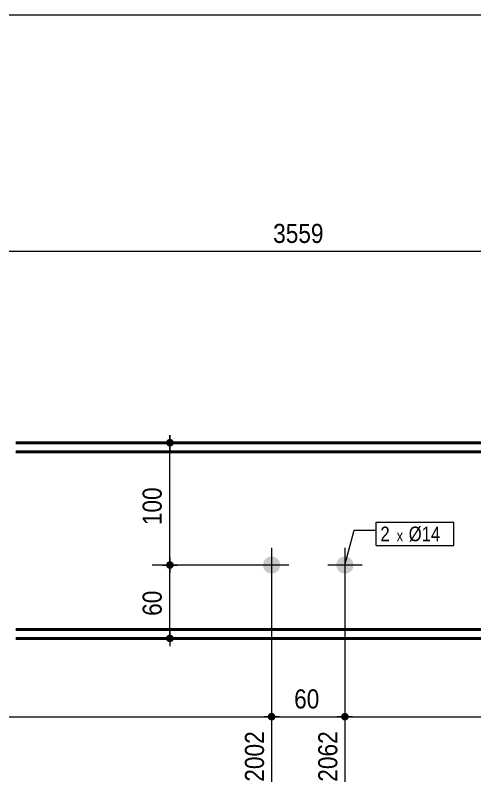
# Model space of a CAD drawing. Header units: millimetres. Extents: x 2 to 287, y 5 to 195.
# Drawn here: x 102.6 to 165.3, y 90.6 to 195 of the extents above; entities that cross this region are included whole.
import ezdxf

# ---------------------------------------------------------------- set-up
doc = ezdxf.new("R2010")
doc.units = ezdxf.units.MM
for name, color, linetype, lineweight in [('Boulon', 7, 'Continuous', 0), ('Cotation', 7, 'Continuous', 0), ('Désignation boulon', 3, 'Continuous', 0), ('Feuille dessin', 5, 'Continuous', 0), ('Piece', 2, 'Continuous', 0)]:
    doc.layers.add(name, color=color, linetype=linetype, lineweight=lineweight)
doc.styles.add('ARIAL', font='ARIAL.TTF')
doc.styles.add('COMIC_SANS_MS', font='COMIC.TTF')

# ---------------------------------------------------------------- blocks, each defined once
blk = doc.blocks.new('*A1')
at = {"layer": 'Boulon'}
for points in [[(137.59, 121.25), (137.62, 121.25), (137.64, 121.25), (137.67, 121.24), (137.7, 121.24), (137.73, 121.24), (137.76, 121.23), (137.79, 121.23), (137.81, 121.22), (137.84, 121.22), (137.87, 121.21), (137.9, 121.2), (137.92, 121.19), (137.95, 121.18), (137.98, 121.17), (138, 121.16), (138.03, 121.15), (138.06, 121.14), (138.08, 121.13), (138.11, 121.11), (138.13, 121.1), (138.16, 121.08), (138.18, 121.07), (138.21, 121.05), (138.23, 121.04), (138.25, 121.02), (138.28, 121), (138.3, 120.99), (138.32, 120.97), (138.34, 120.95), (138.36, 120.93), (138.38, 120.91), (138.4, 120.89), (138.42, 120.87), (138.44, 120.85), (138.46, 120.82), (138.48, 120.8), (138.5, 120.78), (138.51, 120.76), (138.53, 120.73), (138.54, 120.71), (138.56, 120.68), (138.57, 120.66), (138.59, 120.63), (138.6, 120.61), (138.61, 120.58), (138.62, 120.56), (138.64, 120.53), (138.65, 120.5), (138.66, 120.48), (138.67, 120.45), (138.67, 120.42), (138.68, 120.39), (138.69, 120.37), (138.7, 120.34), (138.7, 120.31), (138.71, 120.28), (138.71, 120.25), (138.72, 120.23), (138.72, 120.2), (138.72, 120.17), (138.72, 120.14), (138.72, 120.11), (138.72, 120.08), (138.72, 120.06), (138.72, 120.03), (138.72, 120), (138.72, 119.97), (138.72, 119.94), (138.71, 119.91), (138.71, 119.88), (138.7, 119.86), (138.7, 119.83), (138.69, 119.8), (138.68, 119.77), (138.67, 119.75), (138.67, 119.72), (138.66, 119.69), (138.65, 119.66), (138.64, 119.64), (138.62, 119.61), (138.61, 119.58), (138.6, 119.56), (138.59, 119.53), (138.57, 119.51), (138.56, 119.48), (138.54, 119.46), (138.53, 119.44), (138.51, 119.41), (138.5, 119.39), (138.48, 119.37), (138.46, 119.34), (138.44, 119.32), (138.42, 119.3), (138.4, 119.28), (138.38, 119.26), (138.36, 119.24), (138.34, 119.22), (138.32, 119.2), (138.3, 119.18), (138.28, 119.16), (138.25, 119.15), (138.23, 119.13), (138.21, 119.11), (138.18, 119.1), (138.16, 119.08), (138.13, 119.07), (138.11, 119.05), (138.08, 119.04), (138.06, 119.03), (138.03, 119.02), (138, 119.01), (137.98, 119), (137.95, 118.99), (137.92, 118.98), (137.9, 118.97), (137.87, 118.96), (137.84, 118.95), (137.81, 118.95), (137.79, 118.94), (137.76, 118.93), (137.73, 118.93), (137.7, 118.93), (137.67, 118.92), (137.64, 118.92), (137.62, 118.92), (137.59, 118.92), (137.56, 118.92), (137.53, 118.92), (137.5, 118.92), (137.47, 118.92), (137.44, 118.92), (137.42, 118.93), (137.39, 118.93), (137.36, 118.93), (137.33, 118.94), (137.3, 118.95), (137.27, 118.95), (137.25, 118.96), (137.22, 118.97), (137.19, 118.98), (137.17, 118.99), (137.14, 119), (137.11, 119.01), (137.09, 119.02), (137.06, 119.03), (137.03, 119.04), (137.01, 119.05), (136.98, 119.07), (136.96, 119.08), (136.93, 119.1), (136.91, 119.11), (136.89, 119.13), (136.86, 119.15), (136.84, 119.16), (136.82, 119.18), (136.8, 119.2), (136.77, 119.22), (136.75, 119.24), (136.73, 119.26), (136.71, 119.28), (136.69, 119.3), (136.67, 119.32), (136.66, 119.34), (136.64, 119.37), (136.62, 119.39), (136.6, 119.41), (136.59, 119.44), (136.57, 119.46), (136.56, 119.48), (136.54, 119.51), (136.53, 119.53), (136.52, 119.56), (136.5, 119.58), (136.49, 119.61), (136.48, 119.64), (136.47, 119.66), (136.46, 119.69), (136.45, 119.72), (136.44, 119.75), (136.43, 119.77), (136.43, 119.8), (136.42, 119.83), (136.41, 119.86), (136.41, 119.88), (136.4, 119.91), (136.4, 119.94), (136.4, 119.97), (136.39, 120), (136.39, 120.03), (136.39, 120.06), (136.39, 120.08), (136.39, 120.11), (136.39, 120.14), (136.39, 120.17), (136.4, 120.2), (136.4, 120.23), (136.4, 120.25), (136.41, 120.28), (136.41, 120.31), (136.42, 120.34), (136.43, 120.37), (136.43, 120.39), (136.44, 120.42), (136.45, 120.45), (136.46, 120.48), (136.47, 120.5), (136.48, 120.53), (136.49, 120.56), (136.5, 120.58), (136.52, 120.61), (136.53, 120.63), (136.54, 120.66), (136.56, 120.68), (136.57, 120.71), (136.59, 120.73), (136.6, 120.76), (136.62, 120.78), (136.64, 120.8), (136.66, 120.82), (136.67, 120.85), (136.69, 120.87), (136.71, 120.89), (136.73, 120.91), (136.75, 120.93), (136.77, 120.95), (136.8, 120.97), (136.82, 120.99), (136.84, 121), (136.86, 121.02), (136.89, 121.04), (136.91, 121.05), (136.93, 121.07), (136.96, 121.08), (136.98, 121.1), (137.01, 121.11), (137.03, 121.13), (137.06, 121.14), (137.09, 121.15), (137.11, 121.16), (137.14, 121.17), (137.17, 121.18), (137.19, 121.19), (137.22, 121.2), (137.25, 121.21), (137.27, 121.22), (137.3, 121.22), (137.33, 121.23), (137.36, 121.23), (137.39, 121.24), (137.42, 121.24), (137.44, 121.24), (137.47, 121.25), (137.5, 121.25), (137.53, 121.25), (137.56, 121.25)], [(147.59, 121.25), (147.62, 121.25), (147.64, 121.25), (147.67, 121.24), (147.7, 121.24), (147.73, 121.24), (147.76, 121.23), (147.79, 121.23), (147.81, 121.22), (147.84, 121.22), (147.87, 121.21), (147.9, 121.2), (147.92, 121.19), (147.95, 121.18), (147.98, 121.17), (148, 121.16), (148.03, 121.15), (148.06, 121.14), (148.08, 121.13), (148.11, 121.11), (148.13, 121.1), (148.16, 121.08), (148.18, 121.07), (148.21, 121.05), (148.23, 121.04), (148.25, 121.02), (148.28, 121), (148.3, 120.99), (148.32, 120.97), (148.34, 120.95), (148.36, 120.93), (148.38, 120.91), (148.4, 120.89), (148.42, 120.87), (148.44, 120.85), (148.46, 120.82), (148.48, 120.8), (148.5, 120.78), (148.51, 120.76), (148.53, 120.73), (148.54, 120.71), (148.56, 120.68), (148.57, 120.66), (148.59, 120.63), (148.6, 120.61), (148.61, 120.58), (148.62, 120.56), (148.64, 120.53), (148.65, 120.5), (148.66, 120.48), (148.67, 120.45), (148.67, 120.42), (148.68, 120.39), (148.69, 120.37), (148.7, 120.34), (148.7, 120.31), (148.71, 120.28), (148.71, 120.25), (148.72, 120.23), (148.72, 120.2), (148.72, 120.17), (148.72, 120.14), (148.72, 120.11), (148.72, 120.08), (148.72, 120.06), (148.72, 120.03), (148.72, 120), (148.72, 119.97), (148.72, 119.94), (148.71, 119.91), (148.71, 119.88), (148.7, 119.86), (148.7, 119.83), (148.69, 119.8), (148.68, 119.77), (148.67, 119.75), (148.67, 119.72), (148.66, 119.69), (148.65, 119.66), (148.64, 119.64), (148.62, 119.61), (148.61, 119.58), (148.6, 119.56), (148.59, 119.53), (148.57, 119.51), (148.56, 119.48), (148.54, 119.46), (148.53, 119.44), (148.51, 119.41), (148.5, 119.39), (148.48, 119.37), (148.46, 119.34), (148.44, 119.32), (148.42, 119.3), (148.4, 119.28), (148.38, 119.26), (148.36, 119.24), (148.34, 119.22), (148.32, 119.2), (148.3, 119.18), (148.28, 119.16), (148.25, 119.15), (148.23, 119.13), (148.21, 119.11), (148.18, 119.1), (148.16, 119.08), (148.13, 119.07), (148.11, 119.05), (148.08, 119.04), (148.06, 119.03), (148.03, 119.02), (148, 119.01), (147.98, 119), (147.95, 118.99), (147.92, 118.98), (147.9, 118.97), (147.87, 118.96), (147.84, 118.95), (147.81, 118.95), (147.79, 118.94), (147.76, 118.93), (147.73, 118.93), (147.7, 118.93), (147.67, 118.92), (147.64, 118.92), (147.62, 118.92), (147.59, 118.92), (147.56, 118.92), (147.53, 118.92), (147.5, 118.92), (147.47, 118.92), (147.44, 118.92), (147.42, 118.93), (147.39, 118.93), (147.36, 118.93), (147.33, 118.94), (147.3, 118.95), (147.27, 118.95), (147.25, 118.96), (147.22, 118.97), (147.19, 118.98), (147.17, 118.99), (147.14, 119), (147.11, 119.01), (147.09, 119.02), (147.06, 119.03), (147.03, 119.04), (147.01, 119.05), (146.98, 119.07), (146.96, 119.08), (146.93, 119.1), (146.91, 119.11), (146.89, 119.13), (146.86, 119.15), (146.84, 119.16), (146.82, 119.18), (146.8, 119.2), (146.77, 119.22), (146.75, 119.24), (146.73, 119.26), (146.71, 119.28), (146.69, 119.3), (146.67, 119.32), (146.66, 119.34), (146.64, 119.37), (146.62, 119.39), (146.6, 119.41), (146.59, 119.44), (146.57, 119.46), (146.56, 119.48), (146.54, 119.51), (146.53, 119.53), (146.52, 119.56), (146.5, 119.58), (146.49, 119.61), (146.48, 119.64), (146.47, 119.66), (146.46, 119.69), (146.45, 119.72), (146.44, 119.75), (146.43, 119.77), (146.43, 119.8), (146.42, 119.83), (146.41, 119.86), (146.41, 119.88), (146.4, 119.91), (146.4, 119.94), (146.4, 119.97), (146.39, 120), (146.39, 120.03), (146.39, 120.06), (146.39, 120.08), (146.39, 120.11), (146.39, 120.14), (146.39, 120.17), (146.4, 120.2), (146.4, 120.23), (146.4, 120.25), (146.41, 120.28), (146.41, 120.31), (146.42, 120.34), (146.43, 120.37), (146.43, 120.39), (146.44, 120.42), (146.45, 120.45), (146.46, 120.48), (146.47, 120.5), (146.48, 120.53), (146.49, 120.56), (146.5, 120.58), (146.52, 120.61), (146.53, 120.63), (146.54, 120.66), (146.56, 120.68), (146.57, 120.71), (146.59, 120.73), (146.6, 120.76), (146.62, 120.78), (146.64, 120.8), (146.66, 120.82), (146.67, 120.85), (146.69, 120.87), (146.71, 120.89), (146.73, 120.91), (146.75, 120.93), (146.77, 120.95), (146.8, 120.97), (146.82, 120.99), (146.84, 121), (146.86, 121.02), (146.89, 121.04), (146.91, 121.05), (146.93, 121.07), (146.96, 121.08), (146.98, 121.1), (147.01, 121.11), (147.03, 121.13), (147.06, 121.14), (147.09, 121.15), (147.11, 121.16), (147.14, 121.17), (147.17, 121.18), (147.19, 121.19), (147.22, 121.2), (147.25, 121.21), (147.27, 121.22), (147.3, 121.22), (147.33, 121.23), (147.36, 121.23), (147.39, 121.24), (147.42, 121.24), (147.44, 121.24), (147.47, 121.25), (147.5, 121.25), (147.53, 121.25), (147.56, 121.25)]]:
    blk.add_hatch(color=256, dxfattribs=at).paths.add_polyline_path(points, flags=17)
at = {"layer": 'Boulon', "linetype": 'Continuous', "lineweight": 0}
for p, q in [((137.56, 122.42), (137.56, 117.75)), ((147.56, 122.42), (147.56, 117.75)), ((139.89, 120.08), (135.22, 120.08)), ((149.89, 120.08), (145.22, 120.08))]:
    blk.add_line(p, q, dxfattribs=at)
blk = doc.blocks.new('*A4')
at = {"layer": 'Piece', "color": 2, "linetype": 'Continuous', "lineweight": 40}
for p, q in [((182.475, 136.750443), (102.641666, 136.750443)), ((102.641666, 135.517109), (182.475, 135.517109)), ((182.475, 111.317109), (102.641666, 111.317109)), ((102.641666, 110.083776), (182.475, 110.083776))]:
    blk.add_line(p, q, dxfattribs=at)
blk = doc.blocks.new('*A5')
at = {"layer": 'Feuille dessin', "linetype": 'Continuous', "lineweight": 0}
blk.add_line((282, 195), (5, 195), dxfattribs=at)
blk = doc.blocks.new('*A10')
at = {"layer": 'Cotation'}
for points in [[(123.65, 119.56), (123.63, 119.57), (123.6, 119.57), (123.58, 119.57), (123.55, 119.58), (123.53, 119.59), (123.5, 119.59), (123.48, 119.6), (123.46, 119.61), (123.43, 119.63), (123.41, 119.64), (123.39, 119.65), (123.37, 119.67), (123.35, 119.68), (123.33, 119.7), (123.31, 119.72), (123.29, 119.73), (123.28, 119.75), (123.26, 119.77), (123.25, 119.79), (123.23, 119.82), (123.22, 119.84), (123.21, 119.86), (123.2, 119.88), (123.19, 119.91), (123.18, 119.93), (123.18, 119.96), (123.17, 119.98), (123.17, 120.01), (123.16, 120.03), (123.16, 120.06), (123.16, 120.08), (123.16, 120.11), (123.16, 120.13), (123.17, 120.16), (123.17, 120.19), (123.18, 120.21), (123.18, 120.23), (123.19, 120.26), (123.2, 120.28), (123.21, 120.31), (123.22, 120.33), (123.23, 120.35), (123.25, 120.37), (123.26, 120.39), (123.28, 120.41), (123.29, 120.43), (123.31, 120.45), (123.33, 120.47), (123.35, 120.49), (123.37, 120.5), (123.39, 120.52), (123.41, 120.53), (123.43, 120.54), (123.46, 120.55), (123.48, 120.56), (123.5, 120.57), (123.53, 120.58), (123.55, 120.59), (123.58, 120.59), (123.6, 120.6), (123.63, 120.6), (123.65, 120.6), (123.68, 120.6), (123.71, 120.6), (123.73, 120.6), (123.76, 120.6), (123.78, 120.59), (123.81, 120.59), (123.83, 120.58), (123.86, 120.57), (123.88, 120.56), (123.9, 120.55), (123.93, 120.54), (123.95, 120.53), (123.97, 120.52), (123.99, 120.5), (124.01, 120.49), (124.03, 120.47), (124.05, 120.45), (124.07, 120.43), (124.08, 120.41), (124.1, 120.39), (124.11, 120.37), (124.13, 120.35), (124.14, 120.33), (124.15, 120.31), (124.16, 120.28), (124.17, 120.26), (124.18, 120.23), (124.18, 120.21), (124.19, 120.19), (124.19, 120.16), (124.2, 120.13), (124.2, 120.11), (124.2, 120.08), (124.2, 120.06), (124.2, 120.03), (124.19, 120.01), (124.19, 119.98), (124.18, 119.96), (124.18, 119.93), (124.17, 119.91), (124.16, 119.88), (124.15, 119.86), (124.14, 119.84), (124.13, 119.82), (124.11, 119.79), (124.1, 119.77), (124.08, 119.75), (124.07, 119.73), (124.05, 119.72), (124.03, 119.7), (124.01, 119.68), (123.99, 119.67), (123.97, 119.65), (123.95, 119.64), (123.93, 119.63), (123.9, 119.61), (123.88, 119.6), (123.86, 119.59), (123.83, 119.59), (123.81, 119.58), (123.78, 119.57), (123.76, 119.57), (123.73, 119.57), (123.71, 119.56), (123.68, 119.56)], [(123.65, 109.56), (123.63, 109.57), (123.6, 109.57), (123.58, 109.57), (123.55, 109.58), (123.53, 109.59), (123.5, 109.59), (123.48, 109.6), (123.46, 109.61), (123.43, 109.63), (123.41, 109.64), (123.39, 109.65), (123.37, 109.67), (123.35, 109.68), (123.33, 109.7), (123.31, 109.72), (123.29, 109.73), (123.28, 109.75), (123.26, 109.77), (123.25, 109.79), (123.23, 109.82), (123.22, 109.84), (123.21, 109.86), (123.2, 109.88), (123.19, 109.91), (123.18, 109.93), (123.18, 109.96), (123.17, 109.98), (123.17, 110.01), (123.16, 110.03), (123.16, 110.06), (123.16, 110.08), (123.16, 110.11), (123.16, 110.13), (123.17, 110.16), (123.17, 110.19), (123.18, 110.21), (123.18, 110.23), (123.19, 110.26), (123.2, 110.28), (123.21, 110.31), (123.22, 110.33), (123.23, 110.35), (123.25, 110.37), (123.26, 110.39), (123.28, 110.41), (123.29, 110.43), (123.31, 110.45), (123.33, 110.47), (123.35, 110.49), (123.37, 110.5), (123.39, 110.52), (123.41, 110.53), (123.43, 110.54), (123.46, 110.55), (123.48, 110.56), (123.5, 110.57), (123.53, 110.58), (123.55, 110.59), (123.58, 110.59), (123.6, 110.6), (123.63, 110.6), (123.65, 110.6), (123.68, 110.6), (123.71, 110.6), (123.73, 110.6), (123.76, 110.6), (123.78, 110.59), (123.81, 110.59), (123.83, 110.58), (123.86, 110.57), (123.88, 110.56), (123.9, 110.55), (123.93, 110.54), (123.95, 110.53), (123.97, 110.52), (123.99, 110.5), (124.01, 110.49), (124.03, 110.47), (124.05, 110.45), (124.07, 110.43), (124.08, 110.41), (124.1, 110.39), (124.11, 110.37), (124.13, 110.35), (124.14, 110.33), (124.15, 110.31), (124.16, 110.28), (124.17, 110.26), (124.18, 110.23), (124.18, 110.21), (124.19, 110.19), (124.19, 110.16), (124.2, 110.13), (124.2, 110.11), (124.2, 110.08), (124.2, 110.06), (124.2, 110.03), (124.19, 110.01), (124.19, 109.98), (124.18, 109.96), (124.18, 109.93), (124.17, 109.91), (124.16, 109.88), (124.15, 109.86), (124.14, 109.84), (124.13, 109.82), (124.11, 109.79), (124.1, 109.77), (124.08, 109.75), (124.07, 109.73), (124.05, 109.72), (124.03, 109.7), (124.01, 109.68), (123.99, 109.67), (123.97, 109.65), (123.95, 109.64), (123.93, 109.63), (123.9, 109.61), (123.88, 109.6), (123.86, 109.59), (123.83, 109.59), (123.81, 109.58), (123.78, 109.57), (123.76, 109.57), (123.73, 109.57), (123.71, 109.56), (123.68, 109.56)]]:
    blk.add_hatch(color=256, dxfattribs=at).paths.add_polyline_path(points, flags=17)
at = {"layer": 'Cotation', "linetype": 'Continuous', "lineweight": 0}
for p, q in [((123.68, 121.12), (123.68, 119.04)), ((123.68, 120.08), (123.68, 121.12)), ((136.56, 120.08), (121.26, 120.08)), ((122.64, 120.08), (124.72, 120.08)), ((123.68, 110.08), (123.68, 120.08)), ((123.68, 111.12), (123.68, 109.04)), ((136.56, 110.08), (121.26, 110.08)), ((122.64, 110.08), (124.72, 110.08)), ((123.68, 110.08), (123.68, 109.04))]:
    blk.add_line(p, q, dxfattribs=at)
at = {"layer": 'Cotation'}
for p in [(123.68, 120.08), (123.68, 110.08)]:
    blk.add_point(p, dxfattribs=at)
at = {"layer": 'Cotation', "style": 'ARIAL', "width": 0.85}
blk.add_text('60', height=2.6, rotation=90.0002, dxfattribs=at).set_placement((122.56, 113.16))
blk = doc.blocks.new('*A11')
at = {"layer": 'Cotation'}
for points in [[(123.65, 136.23), (123.63, 136.23), (123.6, 136.24), (123.58, 136.24), (123.55, 136.25), (123.53, 136.25), (123.5, 136.26), (123.48, 136.27), (123.46, 136.28), (123.43, 136.29), (123.41, 136.3), (123.39, 136.32), (123.37, 136.33), (123.35, 136.35), (123.33, 136.37), (123.31, 136.38), (123.29, 136.4), (123.28, 136.42), (123.26, 136.44), (123.25, 136.46), (123.23, 136.48), (123.22, 136.51), (123.21, 136.53), (123.2, 136.55), (123.19, 136.58), (123.18, 136.6), (123.18, 136.62), (123.17, 136.65), (123.17, 136.67), (123.16, 136.7), (123.16, 136.72), (123.16, 136.75), (123.16, 136.78), (123.16, 136.8), (123.17, 136.83), (123.17, 136.85), (123.18, 136.88), (123.18, 136.9), (123.19, 136.93), (123.2, 136.95), (123.21, 136.97), (123.22, 137), (123.23, 137.02), (123.25, 137.04), (123.26, 137.06), (123.28, 137.08), (123.29, 137.1), (123.31, 137.12), (123.33, 137.14), (123.35, 137.15), (123.37, 137.17), (123.39, 137.18), (123.41, 137.2), (123.43, 137.21), (123.46, 137.22), (123.48, 137.23), (123.5, 137.24), (123.53, 137.25), (123.55, 137.25), (123.58, 137.26), (123.6, 137.26), (123.63, 137.27), (123.65, 137.27), (123.68, 137.27), (123.71, 137.27), (123.73, 137.27), (123.76, 137.26), (123.78, 137.26), (123.81, 137.25), (123.83, 137.25), (123.86, 137.24), (123.88, 137.23), (123.9, 137.22), (123.93, 137.21), (123.95, 137.2), (123.97, 137.18), (123.99, 137.17), (124.01, 137.15), (124.03, 137.14), (124.05, 137.12), (124.07, 137.1), (124.08, 137.08), (124.1, 137.06), (124.11, 137.04), (124.13, 137.02), (124.14, 137), (124.15, 136.97), (124.16, 136.95), (124.17, 136.93), (124.18, 136.9), (124.18, 136.88), (124.19, 136.85), (124.19, 136.83), (124.2, 136.8), (124.2, 136.78), (124.2, 136.75), (124.2, 136.72), (124.2, 136.7), (124.19, 136.67), (124.19, 136.65), (124.18, 136.62), (124.18, 136.6), (124.17, 136.58), (124.16, 136.55), (124.15, 136.53), (124.14, 136.51), (124.13, 136.48), (124.11, 136.46), (124.1, 136.44), (124.08, 136.42), (124.07, 136.4), (124.05, 136.38), (124.03, 136.37), (124.01, 136.35), (123.99, 136.33), (123.97, 136.32), (123.95, 136.3), (123.93, 136.29), (123.9, 136.28), (123.88, 136.27), (123.86, 136.26), (123.83, 136.25), (123.81, 136.25), (123.78, 136.24), (123.76, 136.24), (123.73, 136.23), (123.71, 136.23), (123.68, 136.23)], [(123.65, 119.56), (123.63, 119.57), (123.6, 119.57), (123.58, 119.57), (123.55, 119.58), (123.53, 119.59), (123.5, 119.59), (123.48, 119.6), (123.46, 119.61), (123.43, 119.63), (123.41, 119.64), (123.39, 119.65), (123.37, 119.67), (123.35, 119.68), (123.33, 119.7), (123.31, 119.72), (123.29, 119.73), (123.28, 119.75), (123.26, 119.77), (123.25, 119.79), (123.23, 119.82), (123.22, 119.84), (123.21, 119.86), (123.2, 119.88), (123.19, 119.91), (123.18, 119.93), (123.18, 119.96), (123.17, 119.98), (123.17, 120.01), (123.16, 120.03), (123.16, 120.06), (123.16, 120.08), (123.16, 120.11), (123.16, 120.13), (123.17, 120.16), (123.17, 120.19), (123.18, 120.21), (123.18, 120.23), (123.19, 120.26), (123.2, 120.28), (123.21, 120.31), (123.22, 120.33), (123.23, 120.35), (123.25, 120.37), (123.26, 120.39), (123.28, 120.41), (123.29, 120.43), (123.31, 120.45), (123.33, 120.47), (123.35, 120.49), (123.37, 120.5), (123.39, 120.52), (123.41, 120.53), (123.43, 120.54), (123.46, 120.55), (123.48, 120.56), (123.5, 120.57), (123.53, 120.58), (123.55, 120.59), (123.58, 120.59), (123.6, 120.6), (123.63, 120.6), (123.65, 120.6), (123.68, 120.6), (123.71, 120.6), (123.73, 120.6), (123.76, 120.6), (123.78, 120.59), (123.81, 120.59), (123.83, 120.58), (123.86, 120.57), (123.88, 120.56), (123.9, 120.55), (123.93, 120.54), (123.95, 120.53), (123.97, 120.52), (123.99, 120.5), (124.01, 120.49), (124.03, 120.47), (124.05, 120.45), (124.07, 120.43), (124.08, 120.41), (124.1, 120.39), (124.11, 120.37), (124.13, 120.35), (124.14, 120.33), (124.15, 120.31), (124.16, 120.28), (124.17, 120.26), (124.18, 120.23), (124.18, 120.21), (124.19, 120.19), (124.19, 120.16), (124.2, 120.13), (124.2, 120.11), (124.2, 120.08), (124.2, 120.06), (124.2, 120.03), (124.19, 120.01), (124.19, 119.98), (124.18, 119.96), (124.18, 119.93), (124.17, 119.91), (124.16, 119.88), (124.15, 119.86), (124.14, 119.84), (124.13, 119.82), (124.11, 119.79), (124.1, 119.77), (124.08, 119.75), (124.07, 119.73), (124.05, 119.72), (124.03, 119.7), (124.01, 119.68), (123.99, 119.67), (123.97, 119.65), (123.95, 119.64), (123.93, 119.63), (123.9, 119.61), (123.88, 119.6), (123.86, 119.59), (123.83, 119.59), (123.81, 119.58), (123.78, 119.57), (123.76, 119.57), (123.73, 119.57), (123.71, 119.56), (123.68, 119.56)]]:
    blk.add_hatch(color=256, dxfattribs=at).paths.add_polyline_path(points, flags=17)
at = {"layer": 'Cotation', "linetype": 'Continuous', "lineweight": 0}
for p, q in [((123.68, 137.79), (123.68, 135.71)), ((123.68, 136.75), (123.68, 137.79)), ((136.56, 136.75), (121.26, 136.75)), ((122.64, 136.75), (124.72, 136.75)), ((123.68, 120.08), (123.68, 136.75)), ((123.68, 121.12), (123.68, 119.04)), ((136.56, 120.08), (121.26, 120.08)), ((122.64, 120.08), (124.72, 120.08)), ((123.68, 120.08), (123.68, 119.04))]:
    blk.add_line(p, q, dxfattribs=at)
at = {"layer": 'Cotation'}
for p in [(123.68, 136.75), (123.68, 120.08)]:
    blk.add_point(p, dxfattribs=at)
at = {"layer": 'Cotation', "style": 'ARIAL', "width": 0.85}
blk.add_text('100', height=2.6, rotation=90.0002, dxfattribs=at).set_placement((122.56, 125.52))
blk = doc.blocks.new('*A21')
at = {"layer": 'Cotation', "linetype": 'Continuous', "lineweight": 0}
blk.add_line((44.01, 162.86), (239.24, 162.86), dxfattribs=at)
at = {"layer": 'Cotation', "style": 'ARIAL', "width": 0.85}
blk.add_text('3559', height=2.6, dxfattribs=at).set_placement((137.77, 163.98))
blk = doc.blocks.new('*A22')
at = {"layer": 'Cotation'}
for points in [[(35.65, 98.9), (35.63, 98.9), (35.6, 98.9), (35.58, 98.91), (35.55, 98.91), (35.53, 98.92), (35.5, 98.93), (35.48, 98.94), (35.46, 98.95), (35.43, 98.96), (35.41, 98.97), (35.39, 98.98), (35.37, 99), (35.35, 99.02), (35.33, 99.03), (35.31, 99.05), (35.29, 99.07), (35.28, 99.09), (35.26, 99.11), (35.25, 99.13), (35.23, 99.15), (35.22, 99.17), (35.21, 99.19), (35.2, 99.22), (35.19, 99.24), (35.18, 99.27), (35.18, 99.29), (35.17, 99.32), (35.17, 99.34), (35.16, 99.37), (35.16, 99.39), (35.16, 99.42), (35.16, 99.44), (35.16, 99.47), (35.17, 99.49), (35.17, 99.52), (35.18, 99.54), (35.18, 99.57), (35.19, 99.59), (35.2, 99.62), (35.21, 99.64), (35.22, 99.66), (35.23, 99.68), (35.25, 99.71), (35.26, 99.73), (35.28, 99.75), (35.29, 99.77), (35.31, 99.78), (35.33, 99.8), (35.35, 99.82), (35.37, 99.83), (35.39, 99.85), (35.41, 99.86), (35.43, 99.88), (35.46, 99.89), (35.48, 99.9), (35.5, 99.91), (35.53, 99.91), (35.55, 99.92), (35.58, 99.93), (35.6, 99.93), (35.63, 99.93), (35.65, 99.94), (35.68, 99.94), (35.71, 99.94), (35.73, 99.93), (35.76, 99.93), (35.78, 99.93), (35.81, 99.92), (35.83, 99.91), (35.86, 99.91), (35.88, 99.9), (35.9, 99.89), (35.93, 99.88), (35.95, 99.86), (35.97, 99.85), (35.99, 99.83), (36.01, 99.82), (36.03, 99.8), (36.05, 99.78), (36.07, 99.77), (36.08, 99.75), (36.1, 99.73), (36.11, 99.71), (36.13, 99.68), (36.14, 99.66), (36.15, 99.64), (36.16, 99.62), (36.17, 99.59), (36.18, 99.57), (36.18, 99.54), (36.19, 99.52), (36.19, 99.49), (36.2, 99.47), (36.2, 99.44), (36.2, 99.42), (36.2, 99.39), (36.2, 99.37), (36.19, 99.34), (36.19, 99.32), (36.18, 99.29), (36.18, 99.27), (36.17, 99.24), (36.16, 99.22), (36.15, 99.19), (36.14, 99.17), (36.13, 99.15), (36.11, 99.13), (36.1, 99.11), (36.08, 99.09), (36.07, 99.07), (36.05, 99.05), (36.03, 99.03), (36.01, 99.02), (35.99, 99), (35.97, 98.98), (35.95, 98.97), (35.93, 98.96), (35.9, 98.95), (35.88, 98.94), (35.86, 98.93), (35.83, 98.92), (35.81, 98.91), (35.78, 98.91), (35.76, 98.9), (35.73, 98.9), (35.71, 98.9), (35.68, 98.9)], [(137.53, 98.9), (137.51, 98.9), (137.48, 98.9), (137.46, 98.91), (137.43, 98.91), (137.41, 98.92), (137.38, 98.93), (137.36, 98.94), (137.34, 98.95), (137.31, 98.96), (137.29, 98.97), (137.27, 98.98), (137.25, 99), (137.23, 99.02), (137.21, 99.03), (137.19, 99.05), (137.17, 99.07), (137.16, 99.09), (137.14, 99.11), (137.13, 99.13), (137.11, 99.15), (137.1, 99.17), (137.09, 99.19), (137.08, 99.22), (137.07, 99.24), (137.06, 99.27), (137.05, 99.29), (137.05, 99.32), (137.04, 99.34), (137.04, 99.37), (137.04, 99.39), (137.04, 99.42), (137.04, 99.44), (137.04, 99.47), (137.04, 99.49), (137.05, 99.52), (137.05, 99.54), (137.06, 99.57), (137.07, 99.59), (137.08, 99.62), (137.09, 99.64), (137.1, 99.66), (137.11, 99.68), (137.13, 99.71), (137.14, 99.73), (137.16, 99.75), (137.17, 99.77), (137.19, 99.78), (137.21, 99.8), (137.23, 99.82), (137.25, 99.83), (137.27, 99.85), (137.29, 99.86), (137.31, 99.88), (137.34, 99.89), (137.36, 99.9), (137.38, 99.91), (137.41, 99.91), (137.43, 99.92), (137.46, 99.93), (137.48, 99.93), (137.51, 99.93), (137.53, 99.94), (137.56, 99.94), (137.58, 99.94), (137.61, 99.93), (137.63, 99.93), (137.66, 99.93), (137.68, 99.92), (137.71, 99.91), (137.73, 99.91), (137.76, 99.9), (137.78, 99.89), (137.8, 99.88), (137.83, 99.86), (137.85, 99.85), (137.87, 99.83), (137.89, 99.82), (137.91, 99.8), (137.93, 99.78), (137.94, 99.77), (137.96, 99.75), (137.98, 99.73), (137.99, 99.71), (138, 99.68), (138.02, 99.66), (138.03, 99.64), (138.04, 99.62), (138.05, 99.59), (138.06, 99.57), (138.06, 99.54), (138.07, 99.52), (138.07, 99.49), (138.08, 99.47), (138.08, 99.44), (138.08, 99.42), (138.08, 99.39), (138.08, 99.37), (138.07, 99.34), (138.07, 99.32), (138.06, 99.29), (138.06, 99.27), (138.05, 99.24), (138.04, 99.22), (138.03, 99.19), (138.02, 99.17), (138, 99.15), (137.99, 99.13), (137.98, 99.11), (137.96, 99.09), (137.94, 99.07), (137.93, 99.05), (137.91, 99.03), (137.89, 99.02), (137.87, 99), (137.85, 98.98), (137.83, 98.97), (137.8, 98.96), (137.78, 98.95), (137.76, 98.94), (137.73, 98.93), (137.71, 98.92), (137.68, 98.91), (137.66, 98.91), (137.63, 98.9), (137.61, 98.9), (137.58, 98.9), (137.56, 98.9)]]:
    blk.add_hatch(color=256, dxfattribs=at).paths.add_polyline_path(points, flags=17)
at = {"layer": 'Cotation', "linetype": 'Continuous', "lineweight": 0}
for p, q in [((137.56, 119.08), (137.56, 90.56)), ((35.68, 109.08), (35.68, 96.35)), ((35.68, 100.46), (35.68, 98.38)), ((137.56, 100.46), (137.56, 98.38)), ((36.72, 99.42), (34.64, 99.42)), ((35.68, 99.42), (34.64, 99.42)), ((35.68, 99.42), (137.56, 99.42)), ((138.6, 99.42), (136.52, 99.42)), ((137.56, 99.42), (138.6, 99.42))]:
    blk.add_line(p, q, dxfattribs=at)
at = {"layer": 'Cotation'}
for p in [(35.68, 99.42), (137.56, 99.42)]:
    blk.add_point(p, dxfattribs=at)
at = {"layer": 'Cotation', "style": 'ARIAL', "width": 0.85}
blk.add_text('2002', height=2.6, dxfattribs=at).set_placement((82.76, 100.54))
for s, p in [('0', (34.64, 96.35)), ('2002', (136.52, 90.56))]:
    blk.add_text(s, height=2.6, rotation=90.0002, dxfattribs=at).set_placement(p)
blk = doc.blocks.new('*A23')
at = {"layer": 'Cotation'}
for points in [[(137.53, 98.9), (137.51, 98.9), (137.48, 98.9), (137.46, 98.91), (137.43, 98.91), (137.41, 98.92), (137.38, 98.93), (137.36, 98.94), (137.34, 98.95), (137.31, 98.96), (137.29, 98.97), (137.27, 98.98), (137.25, 99), (137.23, 99.02), (137.21, 99.03), (137.19, 99.05), (137.17, 99.07), (137.16, 99.09), (137.14, 99.11), (137.13, 99.13), (137.11, 99.15), (137.1, 99.17), (137.09, 99.19), (137.08, 99.22), (137.07, 99.24), (137.06, 99.27), (137.05, 99.29), (137.05, 99.32), (137.04, 99.34), (137.04, 99.37), (137.04, 99.39), (137.04, 99.42), (137.04, 99.44), (137.04, 99.47), (137.04, 99.49), (137.05, 99.52), (137.05, 99.54), (137.06, 99.57), (137.07, 99.59), (137.08, 99.62), (137.09, 99.64), (137.1, 99.66), (137.11, 99.68), (137.13, 99.71), (137.14, 99.73), (137.16, 99.75), (137.17, 99.77), (137.19, 99.78), (137.21, 99.8), (137.23, 99.82), (137.25, 99.83), (137.27, 99.85), (137.29, 99.86), (137.31, 99.88), (137.34, 99.89), (137.36, 99.9), (137.38, 99.91), (137.41, 99.91), (137.43, 99.92), (137.46, 99.93), (137.48, 99.93), (137.51, 99.93), (137.53, 99.94), (137.56, 99.94), (137.58, 99.94), (137.61, 99.93), (137.63, 99.93), (137.66, 99.93), (137.68, 99.92), (137.71, 99.91), (137.73, 99.91), (137.76, 99.9), (137.78, 99.89), (137.8, 99.88), (137.83, 99.86), (137.85, 99.85), (137.87, 99.83), (137.89, 99.82), (137.91, 99.8), (137.93, 99.78), (137.94, 99.77), (137.96, 99.75), (137.98, 99.73), (137.99, 99.71), (138, 99.68), (138.02, 99.66), (138.03, 99.64), (138.04, 99.62), (138.05, 99.59), (138.06, 99.57), (138.06, 99.54), (138.07, 99.52), (138.07, 99.49), (138.08, 99.47), (138.08, 99.44), (138.08, 99.42), (138.08, 99.39), (138.08, 99.37), (138.07, 99.34), (138.07, 99.32), (138.06, 99.29), (138.06, 99.27), (138.05, 99.24), (138.04, 99.22), (138.03, 99.19), (138.02, 99.17), (138, 99.15), (137.99, 99.13), (137.98, 99.11), (137.96, 99.09), (137.94, 99.07), (137.93, 99.05), (137.91, 99.03), (137.89, 99.02), (137.87, 99), (137.85, 98.98), (137.83, 98.97), (137.8, 98.96), (137.78, 98.95), (137.76, 98.94), (137.73, 98.93), (137.71, 98.92), (137.68, 98.91), (137.66, 98.91), (137.63, 98.9), (137.61, 98.9), (137.58, 98.9), (137.56, 98.9)], [(147.53, 98.9), (147.51, 98.9), (147.48, 98.9), (147.46, 98.91), (147.43, 98.91), (147.41, 98.92), (147.38, 98.93), (147.36, 98.94), (147.34, 98.95), (147.31, 98.96), (147.29, 98.97), (147.27, 98.98), (147.25, 99), (147.23, 99.02), (147.21, 99.03), (147.19, 99.05), (147.17, 99.07), (147.16, 99.09), (147.14, 99.11), (147.13, 99.13), (147.11, 99.15), (147.1, 99.17), (147.09, 99.19), (147.08, 99.22), (147.07, 99.24), (147.06, 99.27), (147.05, 99.29), (147.05, 99.32), (147.04, 99.34), (147.04, 99.37), (147.04, 99.39), (147.04, 99.42), (147.04, 99.44), (147.04, 99.47), (147.04, 99.49), (147.05, 99.52), (147.05, 99.54), (147.06, 99.57), (147.07, 99.59), (147.08, 99.62), (147.09, 99.64), (147.1, 99.66), (147.11, 99.68), (147.13, 99.71), (147.14, 99.73), (147.16, 99.75), (147.17, 99.77), (147.19, 99.78), (147.21, 99.8), (147.23, 99.82), (147.25, 99.83), (147.27, 99.85), (147.29, 99.86), (147.31, 99.88), (147.34, 99.89), (147.36, 99.9), (147.38, 99.91), (147.41, 99.91), (147.43, 99.92), (147.46, 99.93), (147.48, 99.93), (147.51, 99.93), (147.53, 99.94), (147.56, 99.94), (147.58, 99.94), (147.61, 99.93), (147.63, 99.93), (147.66, 99.93), (147.68, 99.92), (147.71, 99.91), (147.73, 99.91), (147.76, 99.9), (147.78, 99.89), (147.8, 99.88), (147.83, 99.86), (147.85, 99.85), (147.87, 99.83), (147.89, 99.82), (147.91, 99.8), (147.93, 99.78), (147.94, 99.77), (147.96, 99.75), (147.98, 99.73), (147.99, 99.71), (148, 99.68), (148.02, 99.66), (148.03, 99.64), (148.04, 99.62), (148.05, 99.59), (148.06, 99.57), (148.06, 99.54), (148.07, 99.52), (148.07, 99.49), (148.08, 99.47), (148.08, 99.44), (148.08, 99.42), (148.08, 99.39), (148.08, 99.37), (148.07, 99.34), (148.07, 99.32), (148.06, 99.29), (148.06, 99.27), (148.05, 99.24), (148.04, 99.22), (148.03, 99.19), (148.02, 99.17), (148, 99.15), (147.99, 99.13), (147.98, 99.11), (147.96, 99.09), (147.94, 99.07), (147.93, 99.05), (147.91, 99.03), (147.89, 99.02), (147.87, 99), (147.85, 98.98), (147.83, 98.97), (147.8, 98.96), (147.78, 98.95), (147.76, 98.94), (147.73, 98.93), (147.71, 98.92), (147.68, 98.91), (147.66, 98.91), (147.63, 98.9), (147.61, 98.9), (147.58, 98.9), (147.56, 98.9)]]:
    blk.add_hatch(color=256, dxfattribs=at).paths.add_polyline_path(points, flags=17)
at = {"layer": 'Cotation', "linetype": 'Continuous', "lineweight": 0}
for p, q in [((137.56, 119.08), (137.56, 90.56)), ((147.56, 119.08), (147.56, 90.56)), ((137.56, 100.46), (137.56, 98.38)), ((147.56, 100.46), (147.56, 98.38)), ((138.6, 99.42), (136.52, 99.42)), ((137.56, 99.42), (136.52, 99.42)), ((137.56, 99.42), (147.56, 99.42)), ((148.6, 99.42), (146.52, 99.42)), ((147.56, 99.42), (148.6, 99.42))]:
    blk.add_line(p, q, dxfattribs=at)
at = {"layer": 'Cotation'}
for p in [(137.56, 99.42), (147.56, 99.42)]:
    blk.add_point(p, dxfattribs=at)
at = {"layer": 'Cotation', "style": 'ARIAL', "width": 0.85}
blk.add_text('60', height=2.6, dxfattribs=at).set_placement((140.63, 100.54))
blk.add_text('2062', height=2.6, rotation=90.0002, dxfattribs=at).set_placement((146.52, 90.56))
blk = doc.blocks.new('*A24')
at = {"layer": 'Cotation'}
for points in [[(147.53, 98.9), (147.51, 98.9), (147.48, 98.9), (147.46, 98.91), (147.43, 98.91), (147.41, 98.92), (147.38, 98.93), (147.36, 98.94), (147.34, 98.95), (147.31, 98.96), (147.29, 98.97), (147.27, 98.98), (147.25, 99), (147.23, 99.02), (147.21, 99.03), (147.19, 99.05), (147.17, 99.07), (147.16, 99.09), (147.14, 99.11), (147.13, 99.13), (147.11, 99.15), (147.1, 99.17), (147.09, 99.19), (147.08, 99.22), (147.07, 99.24), (147.06, 99.27), (147.05, 99.29), (147.05, 99.32), (147.04, 99.34), (147.04, 99.37), (147.04, 99.39), (147.04, 99.42), (147.04, 99.44), (147.04, 99.47), (147.04, 99.49), (147.05, 99.52), (147.05, 99.54), (147.06, 99.57), (147.07, 99.59), (147.08, 99.62), (147.09, 99.64), (147.1, 99.66), (147.11, 99.68), (147.13, 99.71), (147.14, 99.73), (147.16, 99.75), (147.17, 99.77), (147.19, 99.78), (147.21, 99.8), (147.23, 99.82), (147.25, 99.83), (147.27, 99.85), (147.29, 99.86), (147.31, 99.88), (147.34, 99.89), (147.36, 99.9), (147.38, 99.91), (147.41, 99.91), (147.43, 99.92), (147.46, 99.93), (147.48, 99.93), (147.51, 99.93), (147.53, 99.94), (147.56, 99.94), (147.58, 99.94), (147.61, 99.93), (147.63, 99.93), (147.66, 99.93), (147.68, 99.92), (147.71, 99.91), (147.73, 99.91), (147.76, 99.9), (147.78, 99.89), (147.8, 99.88), (147.83, 99.86), (147.85, 99.85), (147.87, 99.83), (147.89, 99.82), (147.91, 99.8), (147.93, 99.78), (147.94, 99.77), (147.96, 99.75), (147.98, 99.73), (147.99, 99.71), (148, 99.68), (148.02, 99.66), (148.03, 99.64), (148.04, 99.62), (148.05, 99.59), (148.06, 99.57), (148.06, 99.54), (148.07, 99.52), (148.07, 99.49), (148.08, 99.47), (148.08, 99.44), (148.08, 99.42), (148.08, 99.39), (148.08, 99.37), (148.07, 99.34), (148.07, 99.32), (148.06, 99.29), (148.06, 99.27), (148.05, 99.24), (148.04, 99.22), (148.03, 99.19), (148.02, 99.17), (148, 99.15), (147.99, 99.13), (147.98, 99.11), (147.96, 99.09), (147.94, 99.07), (147.93, 99.05), (147.91, 99.03), (147.89, 99.02), (147.87, 99), (147.85, 98.98), (147.83, 98.97), (147.8, 98.96), (147.78, 98.95), (147.76, 98.94), (147.73, 98.93), (147.71, 98.92), (147.68, 98.91), (147.66, 98.91), (147.63, 98.9), (147.61, 98.9), (147.58, 98.9), (147.56, 98.9)], [(232.55, 98.9), (232.52, 98.9), (232.5, 98.9), (232.47, 98.91), (232.45, 98.91), (232.42, 98.92), (232.4, 98.93), (232.37, 98.94), (232.35, 98.95), (232.33, 98.96), (232.31, 98.97), (232.28, 98.98), (232.26, 99), (232.24, 99.02), (232.22, 99.03), (232.2, 99.05), (232.19, 99.07), (232.17, 99.09), (232.15, 99.11), (232.14, 99.13), (232.13, 99.15), (232.11, 99.17), (232.1, 99.19), (232.09, 99.22), (232.08, 99.24), (232.08, 99.27), (232.07, 99.29), (232.06, 99.32), (232.06, 99.34), (232.06, 99.37), (232.05, 99.39), (232.05, 99.42), (232.05, 99.44), (232.06, 99.47), (232.06, 99.49), (232.06, 99.52), (232.07, 99.54), (232.08, 99.57), (232.08, 99.59), (232.09, 99.62), (232.1, 99.64), (232.11, 99.66), (232.13, 99.68), (232.14, 99.71), (232.15, 99.73), (232.17, 99.75), (232.19, 99.77), (232.2, 99.78), (232.22, 99.8), (232.24, 99.82), (232.26, 99.83), (232.28, 99.85), (232.31, 99.86), (232.33, 99.88), (232.35, 99.89), (232.37, 99.9), (232.4, 99.91), (232.42, 99.91), (232.45, 99.92), (232.47, 99.93), (232.5, 99.93), (232.52, 99.93), (232.55, 99.94), (232.57, 99.94), (232.6, 99.94), (232.62, 99.93), (232.65, 99.93), (232.67, 99.93), (232.7, 99.92), (232.72, 99.91), (232.75, 99.91), (232.77, 99.9), (232.79, 99.89), (232.82, 99.88), (232.84, 99.86), (232.86, 99.85), (232.88, 99.83), (232.9, 99.82), (232.92, 99.8), (232.94, 99.78), (232.96, 99.77), (232.97, 99.75), (232.99, 99.73), (233, 99.71), (233.02, 99.68), (233.03, 99.66), (233.04, 99.64), (233.05, 99.62), (233.06, 99.59), (233.07, 99.57), (233.08, 99.54), (233.08, 99.52), (233.09, 99.49), (233.09, 99.47), (233.09, 99.44), (233.09, 99.42), (233.09, 99.39), (233.09, 99.37), (233.09, 99.34), (233.08, 99.32), (233.08, 99.29), (233.07, 99.27), (233.06, 99.24), (233.05, 99.22), (233.04, 99.19), (233.03, 99.17), (233.02, 99.15), (233, 99.13), (232.99, 99.11), (232.97, 99.09), (232.96, 99.07), (232.94, 99.05), (232.92, 99.03), (232.9, 99.02), (232.88, 99), (232.86, 98.98), (232.84, 98.97), (232.82, 98.96), (232.79, 98.95), (232.77, 98.94), (232.75, 98.93), (232.72, 98.92), (232.7, 98.91), (232.67, 98.91), (232.65, 98.9), (232.62, 98.9), (232.6, 98.9), (232.57, 98.9)]]:
    blk.add_hatch(color=256, dxfattribs=at).paths.add_polyline_path(points, flags=17)
at = {"layer": 'Cotation', "linetype": 'Continuous', "lineweight": 0}
for p, q in [((147.56, 119.08), (147.56, 90.56)), ((232.57, 114.58), (232.57, 90.56)), ((147.56, 100.46), (147.56, 98.38)), ((232.57, 100.46), (232.57, 98.38)), ((148.6, 99.42), (146.52, 99.42)), ((147.56, 99.42), (146.52, 99.42)), ((147.56, 99.42), (232.57, 99.42)), ((233.61, 99.42), (231.53, 99.42)), ((232.57, 99.42), (233.61, 99.42))]:
    blk.add_line(p, q, dxfattribs=at)
at = {"layer": 'Cotation'}
for p in [(147.56, 99.42), (232.57, 99.42)]:
    blk.add_point(p, dxfattribs=at)
at = {"layer": 'Cotation', "style": 'ARIAL', "width": 0.85}
blk.add_text('1506', height=2.6, dxfattribs=at).set_placement((186.21, 100.54))
blk.add_text('3569', height=2.6, rotation=90.0002, dxfattribs=at).set_placement((231.53, 90.56))
blk = doc.blocks.new('*A26')
at = {"layer": 'Désignation boulon', "linetype": 'Continuous', "lineweight": 0}
for p, q in [((151.800933, 125.926376), (162.416558, 125.926376)), ((151.800933, 122.726376), (151.800933, 125.926376)), ((162.416558, 122.726376), (162.416558, 125.926376)), ((147.558333, 120.083776), (148.800933, 124.859709)), ((148.800933, 124.859709), (151.800933, 124.859709)), ((151.800933, 122.726376), (162.416558, 122.726376))]:
    blk.add_line(p, q, dxfattribs=at)
at = {"layer": 'Désignation boulon', "style": 'COMIC_SANS_MS', "width": 0.85}
for s, height, p in [('2', 2, (152.400933, 123.326376)), ('Ø14', 2, (156.259527, 123.326376)), ('x', 1.5, (154.628863, 123.326376))]:
    blk.add_text(s, height=height, dxfattribs=at).set_placement(p)

msp = doc.modelspace()

# ---------------------------------------------------------------- block references
at = {"lineweight": 0}
for name in ['*A5', '*A21', '*A11', '*A4', '*A26', '*A1', '*A10', '*A22', '*A23', '*A24']:
    msp.add_blockref(name, (0, 0), dxfattribs=at)

doc.saveas('drawing.dxf')
